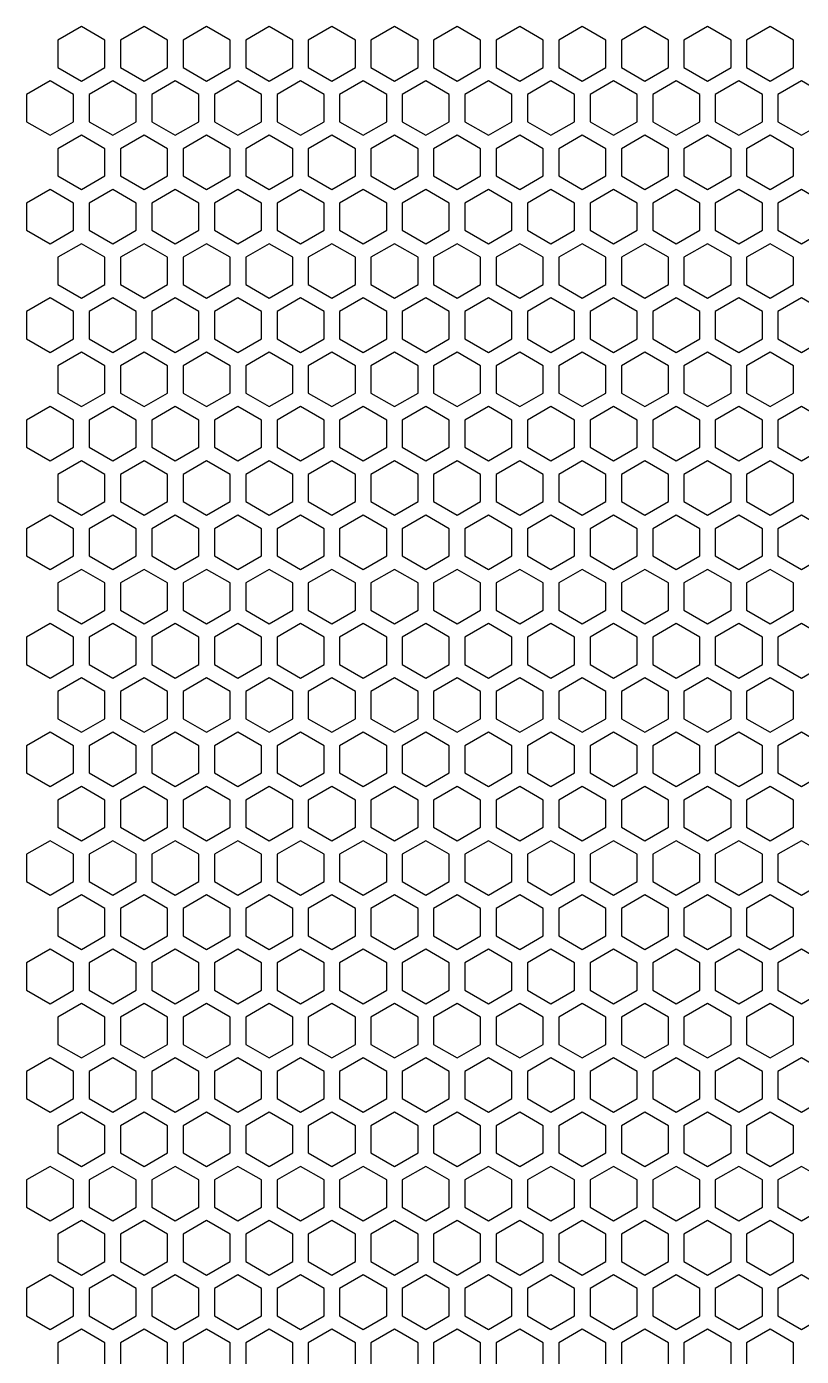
# Model space of a CAD drawing. Header units: millimetres. Extents: x -2 to 201, y -2 to 173.
# Drawn here: x -1.5 to 48.4, y 87.3 to 172.8 of the extents above; entities that cross this region are included whole.
import ezdxf

# ---------------------------------------------------------------- set-up
doc = ezdxf.new("R2010")
doc.units = ezdxf.units.MM
doc.layers.get('0').update_dxf_attribs({"linetype": 'CONTINUOUS'})

msp = doc.modelspace()

# ---------------------------------------------------------------- linework, layer by layer
for points in [[(3.531089, 171.935245), (2.015544, 172.810245), (0.5, 171.935245), (0.5, 170.185245), (2.015544, 169.310245), (3.531089, 170.185245)], [(7.562178, 171.935245), (6.046633, 172.810245), (4.531089, 171.935245), (4.531089, 170.185245), (6.046633, 169.310245), (7.562178, 170.185245)], [(11.593267, 171.935245), (10.077722, 172.810245), (8.562178, 171.935245), (8.562178, 170.185245), (10.077722, 169.310245), (11.593267, 170.185245)], [(15.624356, 171.935245), (14.108811, 172.810245), (12.593267, 171.935245), (12.593267, 170.185245), (14.108811, 169.310245), (15.624356, 170.185245)], [(19.655445, 171.935245), (18.1399, 172.810245), (16.624356, 171.935245), (16.624356, 170.185245), (18.1399, 169.310245), (19.655445, 170.185245)], [(23.686533, 171.935245), (22.170989, 172.810245), (20.655445, 171.935245), (20.655445, 170.185245), (22.170989, 169.310245), (23.686533, 170.185245)], [(27.717622, 171.935245), (26.202078, 172.810245), (24.686533, 171.935245), (24.686533, 170.185245), (26.202078, 169.310245), (27.717622, 170.185245)], [(31.748711, 171.935245), (30.233167, 172.810245), (28.717622, 171.935245), (28.717622, 170.185245), (30.233167, 169.310245), (31.748711, 170.185245)], [(35.7798, 171.935245), (34.264256, 172.810245), (32.748711, 171.935245), (32.748711, 170.185245), (34.264256, 169.310245), (35.7798, 170.185245)], [(39.810889, 171.935245), (38.295345, 172.810245), (36.7798, 171.935245), (36.7798, 170.185245), (38.295345, 169.310245), (39.810889, 170.185245)], [(43.841978, 171.935245), (42.326434, 172.810245), (40.810889, 171.935245), (40.810889, 170.185245), (42.326434, 169.310245), (43.841978, 170.185245)], [(47.873067, 171.935245), (46.357523, 172.810245), (44.841978, 171.935245), (44.841978, 170.185245), (46.357523, 169.310245), (47.873067, 170.185245)], [(1.515544, 168.444219), (0, 169.319219), (-1.515544, 168.444219), (-1.515544, 166.694219), (0, 165.819219), (1.515544, 166.694219)], [(5.546633, 168.444219), (4.031089, 169.319219), (2.515544, 168.444219), (2.515544, 166.694219), (4.031089, 165.819219), (5.546633, 166.694219)], [(9.577722, 168.444219), (8.062178, 169.319219), (6.546633, 168.444219), (6.546633, 166.694219), (8.062178, 165.819219), (9.577722, 166.694219)], [(13.608811, 168.444219), (12.093267, 169.319219), (10.577722, 168.444219), (10.577722, 166.694219), (12.093267, 165.819219), (13.608811, 166.694219)], [(17.6399, 168.444219), (16.124356, 169.319219), (14.608811, 168.444219), (14.608811, 166.694219), (16.124356, 165.819219), (17.6399, 166.694219)], [(21.670989, 168.444219), (20.155445, 169.319219), (18.6399, 168.444219), (18.6399, 166.694219), (20.155445, 165.819219), (21.670989, 166.694219)], [(25.702078, 168.444219), (24.186533, 169.319219), (22.670989, 168.444219), (22.670989, 166.694219), (24.186533, 165.819219), (25.702078, 166.694219)], [(29.733167, 168.444219), (28.217622, 169.319219), (26.702078, 168.444219), (26.702078, 166.694219), (28.217622, 165.819219), (29.733167, 166.694219)], [(33.764256, 168.444219), (32.248711, 169.319219), (30.733167, 168.444219), (30.733167, 166.694219), (32.248711, 165.819219), (33.764256, 166.694219)], [(37.795345, 168.444219), (36.2798, 169.319219), (34.764256, 168.444219), (34.764256, 166.694219), (36.2798, 165.819219), (37.795345, 166.694219)], [(41.826434, 168.444219), (40.310889, 169.319219), (38.795345, 168.444219), (38.795345, 166.694219), (40.310889, 165.819219), (41.826434, 166.694219)], [(45.857523, 168.444219), (44.341978, 169.319219), (42.826434, 168.444219), (42.826434, 166.694219), (44.341978, 165.819219), (45.857523, 166.694219)], [(49.888611, 168.444219), (48.373067, 169.319219), (46.857523, 168.444219), (46.857523, 166.694219), (48.373067, 165.819219), (49.888611, 166.694219)], [(3.531089, 164.953194), (2.015544, 165.828194), (0.5, 164.953194), (0.5, 163.203194), (2.015544, 162.328194), (3.531089, 163.203194)], [(7.562178, 164.953194), (6.046633, 165.828194), (4.531089, 164.953194), (4.531089, 163.203194), (6.046633, 162.328194), (7.562178, 163.203194)], [(11.593267, 164.953194), (10.077722, 165.828194), (8.562178, 164.953194), (8.562178, 163.203194), (10.077722, 162.328194), (11.593267, 163.203194)], [(15.624356, 164.953194), (14.108811, 165.828194), (12.593267, 164.953194), (12.593267, 163.203194), (14.108811, 162.328194), (15.624356, 163.203194)], [(19.655445, 164.953194), (18.1399, 165.828194), (16.624356, 164.953194), (16.624356, 163.203194), (18.1399, 162.328194), (19.655445, 163.203194)], [(23.686533, 164.953194), (22.170989, 165.828194), (20.655445, 164.953194), (20.655445, 163.203194), (22.170989, 162.328194), (23.686533, 163.203194)], [(27.717622, 164.953194), (26.202078, 165.828194), (24.686533, 164.953194), (24.686533, 163.203194), (26.202078, 162.328194), (27.717622, 163.203194)], [(31.748711, 164.953194), (30.233167, 165.828194), (28.717622, 164.953194), (28.717622, 163.203194), (30.233167, 162.328194), (31.748711, 163.203194)], [(35.7798, 164.953194), (34.264256, 165.828194), (32.748711, 164.953194), (32.748711, 163.203194), (34.264256, 162.328194), (35.7798, 163.203194)], [(39.810889, 164.953194), (38.295345, 165.828194), (36.7798, 164.953194), (36.7798, 163.203194), (38.295345, 162.328194), (39.810889, 163.203194)], [(43.841978, 164.953194), (42.326434, 165.828194), (40.810889, 164.953194), (40.810889, 163.203194), (42.326434, 162.328194), (43.841978, 163.203194)], [(47.873067, 164.953194), (46.357523, 165.828194), (44.841978, 164.953194), (44.841978, 163.203194), (46.357523, 162.328194), (47.873067, 163.203194)], [(1.515544, 161.462169), (0, 162.337169), (-1.515544, 161.462169), (-1.515544, 159.712169), (0, 158.837169), (1.515544, 159.712169)], [(5.546633, 161.462169), (4.031089, 162.337169), (2.515544, 161.462169), (2.515544, 159.712169), (4.031089, 158.837169), (5.546633, 159.712169)], [(9.577722, 161.462169), (8.062178, 162.337169), (6.546633, 161.462169), (6.546633, 159.712169), (8.062178, 158.837169), (9.577722, 159.712169)], [(13.608811, 161.462169), (12.093267, 162.337169), (10.577722, 161.462169), (10.577722, 159.712169), (12.093267, 158.837169), (13.608811, 159.712169)], [(17.6399, 161.462169), (16.124356, 162.337169), (14.608811, 161.462169), (14.608811, 159.712169), (16.124356, 158.837169), (17.6399, 159.712169)], [(21.670989, 161.462169), (20.155445, 162.337169), (18.6399, 161.462169), (18.6399, 159.712169), (20.155445, 158.837169), (21.670989, 159.712169)], [(25.702078, 161.462169), (24.186533, 162.337169), (22.670989, 161.462169), (22.670989, 159.712169), (24.186533, 158.837169), (25.702078, 159.712169)], [(29.733167, 161.462169), (28.217622, 162.337169), (26.702078, 161.462169), (26.702078, 159.712169), (28.217622, 158.837169), (29.733167, 159.712169)], [(33.764256, 161.462169), (32.248711, 162.337169), (30.733167, 161.462169), (30.733167, 159.712169), (32.248711, 158.837169), (33.764256, 159.712169)], [(37.795345, 161.462169), (36.2798, 162.337169), (34.764256, 161.462169), (34.764256, 159.712169), (36.2798, 158.837169), (37.795345, 159.712169)], [(41.826434, 161.462169), (40.310889, 162.337169), (38.795345, 161.462169), (38.795345, 159.712169), (40.310889, 158.837169), (41.826434, 159.712169)], [(45.857523, 161.462169), (44.341978, 162.337169), (42.826434, 161.462169), (42.826434, 159.712169), (44.341978, 158.837169), (45.857523, 159.712169)], [(49.888611, 161.462169), (48.373067, 162.337169), (46.857523, 161.462169), (46.857523, 159.712169), (48.373067, 158.837169), (49.888611, 159.712169)], [(3.531089, 157.971143), (2.015544, 158.846143), (0.5, 157.971143), (0.5, 156.221143), (2.015544, 155.346143), (3.531089, 156.221143)], [(7.562178, 157.971143), (6.046633, 158.846143), (4.531089, 157.971143), (4.531089, 156.221143), (6.046633, 155.346143), (7.562178, 156.221143)], [(11.593267, 157.971143), (10.077722, 158.846143), (8.562178, 157.971143), (8.562178, 156.221143), (10.077722, 155.346143), (11.593267, 156.221143)], [(15.624356, 157.971143), (14.108811, 158.846143), (12.593267, 157.971143), (12.593267, 156.221143), (14.108811, 155.346143), (15.624356, 156.221143)], [(19.655445, 157.971143), (18.1399, 158.846143), (16.624356, 157.971143), (16.624356, 156.221143), (18.1399, 155.346143), (19.655445, 156.221143)], [(23.686533, 157.971143), (22.170989, 158.846143), (20.655445, 157.971143), (20.655445, 156.221143), (22.170989, 155.346143), (23.686533, 156.221143)], [(27.717622, 157.971143), (26.202078, 158.846143), (24.686533, 157.971143), (24.686533, 156.221143), (26.202078, 155.346143), (27.717622, 156.221143)], [(31.748711, 157.971143), (30.233167, 158.846143), (28.717622, 157.971143), (28.717622, 156.221143), (30.233167, 155.346143), (31.748711, 156.221143)], [(35.7798, 157.971143), (34.264256, 158.846143), (32.748711, 157.971143), (32.748711, 156.221143), (34.264256, 155.346143), (35.7798, 156.221143)], [(39.810889, 157.971143), (38.295345, 158.846143), (36.7798, 157.971143), (36.7798, 156.221143), (38.295345, 155.346143), (39.810889, 156.221143)], [(43.841978, 157.971143), (42.326434, 158.846143), (40.810889, 157.971143), (40.810889, 156.221143), (42.326434, 155.346143), (43.841978, 156.221143)], [(47.873067, 157.971143), (46.357523, 158.846143), (44.841978, 157.971143), (44.841978, 156.221143), (46.357523, 155.346143), (47.873067, 156.221143)], [(1.515544, 154.480118), (0, 155.355118), (-1.515544, 154.480118), (-1.515544, 152.730118), (0, 151.855118), (1.515544, 152.730118)], [(5.546633, 154.480118), (4.031089, 155.355118), (2.515544, 154.480118), (2.515544, 152.730118), (4.031089, 151.855118), (5.546633, 152.730118)], [(9.577722, 154.480118), (8.062178, 155.355118), (6.546633, 154.480118), (6.546633, 152.730118), (8.062178, 151.855118), (9.577722, 152.730118)], [(13.608811, 154.480118), (12.093267, 155.355118), (10.577722, 154.480118), (10.577722, 152.730118), (12.093267, 151.855118), (13.608811, 152.730118)], [(17.6399, 154.480118), (16.124356, 155.355118), (14.608811, 154.480118), (14.608811, 152.730118), (16.124356, 151.855118), (17.6399, 152.730118)], [(21.670989, 154.480118), (20.155445, 155.355118), (18.6399, 154.480118), (18.6399, 152.730118), (20.155445, 151.855118), (21.670989, 152.730118)], [(25.702078, 154.480118), (24.186533, 155.355118), (22.670989, 154.480118), (22.670989, 152.730118), (24.186533, 151.855118), (25.702078, 152.730118)], [(29.733167, 154.480118), (28.217622, 155.355118), (26.702078, 154.480118), (26.702078, 152.730118), (28.217622, 151.855118), (29.733167, 152.730118)], [(33.764256, 154.480118), (32.248711, 155.355118), (30.733167, 154.480118), (30.733167, 152.730118), (32.248711, 151.855118), (33.764256, 152.730118)], [(37.795345, 154.480118), (36.2798, 155.355118), (34.764256, 154.480118), (34.764256, 152.730118), (36.2798, 151.855118), (37.795345, 152.730118)], [(41.826434, 154.480118), (40.310889, 155.355118), (38.795345, 154.480118), (38.795345, 152.730118), (40.310889, 151.855118), (41.826434, 152.730118)], [(45.857523, 154.480118), (44.341978, 155.355118), (42.826434, 154.480118), (42.826434, 152.730118), (44.341978, 151.855118), (45.857523, 152.730118)], [(49.888611, 154.480118), (48.373067, 155.355118), (46.857523, 154.480118), (46.857523, 152.730118), (48.373067, 151.855118), (49.888611, 152.730118)], [(3.531089, 150.989092), (2.015544, 151.864092), (0.5, 150.989092), (0.5, 149.239092), (2.015544, 148.364092), (3.531089, 149.239092)], [(7.562178, 150.989092), (6.046633, 151.864092), (4.531089, 150.989092), (4.531089, 149.239092), (6.046633, 148.364092), (7.562178, 149.239092)], [(11.593267, 150.989092), (10.077722, 151.864092), (8.562178, 150.989092), (8.562178, 149.239092), (10.077722, 148.364092), (11.593267, 149.239092)], [(15.624356, 150.989092), (14.108811, 151.864092), (12.593267, 150.989092), (12.593267, 149.239092), (14.108811, 148.364092), (15.624356, 149.239092)], [(19.655445, 150.989092), (18.1399, 151.864092), (16.624356, 150.989092), (16.624356, 149.239092), (18.1399, 148.364092), (19.655445, 149.239092)], [(23.686533, 150.989092), (22.170989, 151.864092), (20.655445, 150.989092), (20.655445, 149.239092), (22.170989, 148.364092), (23.686533, 149.239092)], [(27.717622, 150.989092), (26.202078, 151.864092), (24.686533, 150.989092), (24.686533, 149.239092), (26.202078, 148.364092), (27.717622, 149.239092)], [(31.748711, 150.989092), (30.233167, 151.864092), (28.717622, 150.989092), (28.717622, 149.239092), (30.233167, 148.364092), (31.748711, 149.239092)], [(35.7798, 150.989092), (34.264256, 151.864092), (32.748711, 150.989092), (32.748711, 149.239092), (34.264256, 148.364092), (35.7798, 149.239092)], [(39.810889, 150.989092), (38.295345, 151.864092), (36.7798, 150.989092), (36.7798, 149.239092), (38.295345, 148.364092), (39.810889, 149.239092)], [(43.841978, 150.989092), (42.326434, 151.864092), (40.810889, 150.989092), (40.810889, 149.239092), (42.326434, 148.364092), (43.841978, 149.239092)], [(47.873067, 150.989092), (46.357523, 151.864092), (44.841978, 150.989092), (44.841978, 149.239092), (46.357523, 148.364092), (47.873067, 149.239092)], [(1.515544, 147.498067), (0, 148.373067), (-1.515544, 147.498067), (-1.515544, 145.748067), (0, 144.873067), (1.515544, 145.748067)], [(5.546633, 147.498067), (4.031089, 148.373067), (2.515544, 147.498067), (2.515544, 145.748067), (4.031089, 144.873067), (5.546633, 145.748067)], [(9.577722, 147.498067), (8.062178, 148.373067), (6.546633, 147.498067), (6.546633, 145.748067), (8.062178, 144.873067), (9.577722, 145.748067)], [(13.608811, 147.498067), (12.093267, 148.373067), (10.577722, 147.498067), (10.577722, 145.748067), (12.093267, 144.873067), (13.608811, 145.748067)], [(17.6399, 147.498067), (16.124356, 148.373067), (14.608811, 147.498067), (14.608811, 145.748067), (16.124356, 144.873067), (17.6399, 145.748067)], [(21.670989, 147.498067), (20.155445, 148.373067), (18.6399, 147.498067), (18.6399, 145.748067), (20.155445, 144.873067), (21.670989, 145.748067)], [(25.702078, 147.498067), (24.186533, 148.373067), (22.670989, 147.498067), (22.670989, 145.748067), (24.186533, 144.873067), (25.702078, 145.748067)], [(29.733167, 147.498067), (28.217622, 148.373067), (26.702078, 147.498067), (26.702078, 145.748067), (28.217622, 144.873067), (29.733167, 145.748067)], [(33.764256, 147.498067), (32.248711, 148.373067), (30.733167, 147.498067), (30.733167, 145.748067), (32.248711, 144.873067), (33.764256, 145.748067)], [(37.795345, 147.498067), (36.2798, 148.373067), (34.764256, 147.498067), (34.764256, 145.748067), (36.2798, 144.873067), (37.795345, 145.748067)], [(41.826434, 147.498067), (40.310889, 148.373067), (38.795345, 147.498067), (38.795345, 145.748067), (40.310889, 144.873067), (41.826434, 145.748067)], [(45.857523, 147.498067), (44.341978, 148.373067), (42.826434, 147.498067), (42.826434, 145.748067), (44.341978, 144.873067), (45.857523, 145.748067)], [(49.888611, 147.498067), (48.373067, 148.373067), (46.857523, 147.498067), (46.857523, 145.748067), (48.373067, 144.873067), (49.888611, 145.748067)], [(3.531089, 144.007042), (2.015544, 144.882042), (0.5, 144.007042), (0.5, 142.257042), (2.015544, 141.382042), (3.531089, 142.257042)], [(7.562178, 144.007042), (6.046633, 144.882042), (4.531089, 144.007042), (4.531089, 142.257042), (6.046633, 141.382042), (7.562178, 142.257042)], [(11.593267, 144.007042), (10.077722, 144.882042), (8.562178, 144.007042), (8.562178, 142.257042), (10.077722, 141.382042), (11.593267, 142.257042)], [(15.624356, 144.007042), (14.108811, 144.882042), (12.593267, 144.007042), (12.593267, 142.257042), (14.108811, 141.382042), (15.624356, 142.257042)], [(19.655445, 144.007042), (18.1399, 144.882042), (16.624356, 144.007042), (16.624356, 142.257042), (18.1399, 141.382042), (19.655445, 142.257042)], [(23.686533, 144.007042), (22.170989, 144.882042), (20.655445, 144.007042), (20.655445, 142.257042), (22.170989, 141.382042), (23.686533, 142.257042)], [(27.717622, 144.007042), (26.202078, 144.882042), (24.686533, 144.007042), (24.686533, 142.257042), (26.202078, 141.382042), (27.717622, 142.257042)], [(31.748711, 144.007042), (30.233167, 144.882042), (28.717622, 144.007042), (28.717622, 142.257042), (30.233167, 141.382042), (31.748711, 142.257042)], [(35.7798, 144.007042), (34.264256, 144.882042), (32.748711, 144.007042), (32.748711, 142.257042), (34.264256, 141.382042), (35.7798, 142.257042)], [(39.810889, 144.007042), (38.295345, 144.882042), (36.7798, 144.007042), (36.7798, 142.257042), (38.295345, 141.382042), (39.810889, 142.257042)], [(43.841978, 144.007042), (42.326434, 144.882042), (40.810889, 144.007042), (40.810889, 142.257042), (42.326434, 141.382042), (43.841978, 142.257042)], [(47.873067, 144.007042), (46.357523, 144.882042), (44.841978, 144.007042), (44.841978, 142.257042), (46.357523, 141.382042), (47.873067, 142.257042)], [(1.515544, 140.516016), (0, 141.391016), (-1.515544, 140.516016), (-1.515544, 138.766016), (0, 137.891016), (1.515544, 138.766016)], [(5.546633, 140.516016), (4.031089, 141.391016), (2.515544, 140.516016), (2.515544, 138.766016), (4.031089, 137.891016), (5.546633, 138.766016)], [(9.577722, 140.516016), (8.062178, 141.391016), (6.546633, 140.516016), (6.546633, 138.766016), (8.062178, 137.891016), (9.577722, 138.766016)], [(13.608811, 140.516016), (12.093267, 141.391016), (10.577722, 140.516016), (10.577722, 138.766016), (12.093267, 137.891016), (13.608811, 138.766016)], [(17.6399, 140.516016), (16.124356, 141.391016), (14.608811, 140.516016), (14.608811, 138.766016), (16.124356, 137.891016), (17.6399, 138.766016)], [(21.670989, 140.516016), (20.155445, 141.391016), (18.6399, 140.516016), (18.6399, 138.766016), (20.155445, 137.891016), (21.670989, 138.766016)], [(25.702078, 140.516016), (24.186533, 141.391016), (22.670989, 140.516016), (22.670989, 138.766016), (24.186533, 137.891016), (25.702078, 138.766016)], [(29.733167, 140.516016), (28.217622, 141.391016), (26.702078, 140.516016), (26.702078, 138.766016), (28.217622, 137.891016), (29.733167, 138.766016)], [(33.764256, 140.516016), (32.248711, 141.391016), (30.733167, 140.516016), (30.733167, 138.766016), (32.248711, 137.891016), (33.764256, 138.766016)], [(37.795345, 140.516016), (36.2798, 141.391016), (34.764256, 140.516016), (34.764256, 138.766016), (36.2798, 137.891016), (37.795345, 138.766016)], [(41.826434, 140.516016), (40.310889, 141.391016), (38.795345, 140.516016), (38.795345, 138.766016), (40.310889, 137.891016), (41.826434, 138.766016)], [(45.857523, 140.516016), (44.341978, 141.391016), (42.826434, 140.516016), (42.826434, 138.766016), (44.341978, 137.891016), (45.857523, 138.766016)], [(49.888611, 140.516016), (48.373067, 141.391016), (46.857523, 140.516016), (46.857523, 138.766016), (48.373067, 137.891016), (49.888611, 138.766016)], [(3.531089, 137.024991), (2.015544, 137.899991), (0.5, 137.024991), (0.5, 135.274991), (2.015544, 134.399991), (3.531089, 135.274991)], [(7.562178, 137.024991), (6.046633, 137.899991), (4.531089, 137.024991), (4.531089, 135.274991), (6.046633, 134.399991), (7.562178, 135.274991)], [(11.593267, 137.024991), (10.077722, 137.899991), (8.562178, 137.024991), (8.562178, 135.274991), (10.077722, 134.399991), (11.593267, 135.274991)], [(15.624356, 137.024991), (14.108811, 137.899991), (12.593267, 137.024991), (12.593267, 135.274991), (14.108811, 134.399991), (15.624356, 135.274991)], [(19.655445, 137.024991), (18.1399, 137.899991), (16.624356, 137.024991), (16.624356, 135.274991), (18.1399, 134.399991), (19.655445, 135.274991)], [(23.686533, 137.024991), (22.170989, 137.899991), (20.655445, 137.024991), (20.655445, 135.274991), (22.170989, 134.399991), (23.686533, 135.274991)], [(27.717622, 137.024991), (26.202078, 137.899991), (24.686533, 137.024991), (24.686533, 135.274991), (26.202078, 134.399991), (27.717622, 135.274991)], [(31.748711, 137.024991), (30.233167, 137.899991), (28.717622, 137.024991), (28.717622, 135.274991), (30.233167, 134.399991), (31.748711, 135.274991)], [(35.7798, 137.024991), (34.264256, 137.899991), (32.748711, 137.024991), (32.748711, 135.274991), (34.264256, 134.399991), (35.7798, 135.274991)], [(39.810889, 137.024991), (38.295345, 137.899991), (36.7798, 137.024991), (36.7798, 135.274991), (38.295345, 134.399991), (39.810889, 135.274991)], [(43.841978, 137.024991), (42.326434, 137.899991), (40.810889, 137.024991), (40.810889, 135.274991), (42.326434, 134.399991), (43.841978, 135.274991)], [(47.873067, 137.024991), (46.357523, 137.899991), (44.841978, 137.024991), (44.841978, 135.274991), (46.357523, 134.399991), (47.873067, 135.274991)], [(1.515544, 133.533965), (0, 134.408965), (-1.515544, 133.533965), (-1.515544, 131.783965), (0, 130.908965), (1.515544, 131.783965)], [(5.546633, 133.533965), (4.031089, 134.408965), (2.515544, 133.533965), (2.515544, 131.783965), (4.031089, 130.908965), (5.546633, 131.783965)], [(9.577722, 133.533965), (8.062178, 134.408965), (6.546633, 133.533965), (6.546633, 131.783965), (8.062178, 130.908965), (9.577722, 131.783965)], [(13.608811, 133.533965), (12.093267, 134.408965), (10.577722, 133.533965), (10.577722, 131.783965), (12.093267, 130.908965), (13.608811, 131.783965)], [(17.6399, 133.533965), (16.124356, 134.408965), (14.608811, 133.533965), (14.608811, 131.783965), (16.124356, 130.908965), (17.6399, 131.783965)], [(21.670989, 133.533965), (20.155445, 134.408965), (18.6399, 133.533965), (18.6399, 131.783965), (20.155445, 130.908965), (21.670989, 131.783965)], [(25.702078, 133.533965), (24.186533, 134.408965), (22.670989, 133.533965), (22.670989, 131.783965), (24.186533, 130.908965), (25.702078, 131.783965)], [(29.733167, 133.533965), (28.217622, 134.408965), (26.702078, 133.533965), (26.702078, 131.783965), (28.217622, 130.908965), (29.733167, 131.783965)], [(33.764256, 133.533965), (32.248711, 134.408965), (30.733167, 133.533965), (30.733167, 131.783965), (32.248711, 130.908965), (33.764256, 131.783965)], [(37.795345, 133.533965), (36.2798, 134.408965), (34.764256, 133.533965), (34.764256, 131.783965), (36.2798, 130.908965), (37.795345, 131.783965)], [(41.826434, 133.533965), (40.310889, 134.408965), (38.795345, 133.533965), (38.795345, 131.783965), (40.310889, 130.908965), (41.826434, 131.783965)], [(45.857523, 133.533965), (44.341978, 134.408965), (42.826434, 133.533965), (42.826434, 131.783965), (44.341978, 130.908965), (45.857523, 131.783965)], [(49.888611, 133.533965), (48.373067, 134.408965), (46.857523, 133.533965), (46.857523, 131.783965), (48.373067, 130.908965), (49.888611, 131.783965)], [(3.531089, 130.04294), (2.015544, 130.91794), (0.5, 130.04294), (0.5, 128.29294), (2.015544, 127.41794), (3.531089, 128.29294)], [(7.562178, 130.04294), (6.046633, 130.91794), (4.531089, 130.04294), (4.531089, 128.29294), (6.046633, 127.41794), (7.562178, 128.29294)], [(11.593267, 130.04294), (10.077722, 130.91794), (8.562178, 130.04294), (8.562178, 128.29294), (10.077722, 127.41794), (11.593267, 128.29294)], [(15.624356, 130.04294), (14.108811, 130.91794), (12.593267, 130.04294), (12.593267, 128.29294), (14.108811, 127.41794), (15.624356, 128.29294)], [(19.655445, 130.04294), (18.1399, 130.91794), (16.624356, 130.04294), (16.624356, 128.29294), (18.1399, 127.41794), (19.655445, 128.29294)], [(23.686533, 130.04294), (22.170989, 130.91794), (20.655445, 130.04294), (20.655445, 128.29294), (22.170989, 127.41794), (23.686533, 128.29294)], [(27.717622, 130.04294), (26.202078, 130.91794), (24.686533, 130.04294), (24.686533, 128.29294), (26.202078, 127.41794), (27.717622, 128.29294)], [(31.748711, 130.04294), (30.233167, 130.91794), (28.717622, 130.04294), (28.717622, 128.29294), (30.233167, 127.41794), (31.748711, 128.29294)], [(35.7798, 130.04294), (34.264256, 130.91794), (32.748711, 130.04294), (32.748711, 128.29294), (34.264256, 127.41794), (35.7798, 128.29294)], [(39.810889, 130.04294), (38.295345, 130.91794), (36.7798, 130.04294), (36.7798, 128.29294), (38.295345, 127.41794), (39.810889, 128.29294)], [(43.841978, 130.04294), (42.326434, 130.91794), (40.810889, 130.04294), (40.810889, 128.29294), (42.326434, 127.41794), (43.841978, 128.29294)], [(47.873067, 130.04294), (46.357523, 130.91794), (44.841978, 130.04294), (44.841978, 128.29294), (46.357523, 127.41794), (47.873067, 128.29294)], [(1.515544, 126.551915), (0, 127.426915), (-1.515544, 126.551915), (-1.515544, 124.801915), (0, 123.926915), (1.515544, 124.801915)], [(5.546633, 126.551915), (4.031089, 127.426915), (2.515544, 126.551915), (2.515544, 124.801915), (4.031089, 123.926915), (5.546633, 124.801915)], [(9.577722, 126.551915), (8.062178, 127.426915), (6.546633, 126.551915), (6.546633, 124.801915), (8.062178, 123.926915), (9.577722, 124.801915)], [(13.608811, 126.551915), (12.093267, 127.426915), (10.577722, 126.551915), (10.577722, 124.801915), (12.093267, 123.926915), (13.608811, 124.801915)], [(17.6399, 126.551915), (16.124356, 127.426915), (14.608811, 126.551915), (14.608811, 124.801915), (16.124356, 123.926915), (17.6399, 124.801915)], [(21.670989, 126.551915), (20.155445, 127.426915), (18.6399, 126.551915), (18.6399, 124.801915), (20.155445, 123.926915), (21.670989, 124.801915)], [(25.702078, 126.551915), (24.186533, 127.426915), (22.670989, 126.551915), (22.670989, 124.801915), (24.186533, 123.926915), (25.702078, 124.801915)], [(29.733167, 126.551915), (28.217622, 127.426915), (26.702078, 126.551915), (26.702078, 124.801915), (28.217622, 123.926915), (29.733167, 124.801915)], [(33.764256, 126.551915), (32.248711, 127.426915), (30.733167, 126.551915), (30.733167, 124.801915), (32.248711, 123.926915), (33.764256, 124.801915)], [(37.795345, 126.551915), (36.2798, 127.426915), (34.764256, 126.551915), (34.764256, 124.801915), (36.2798, 123.926915), (37.795345, 124.801915)], [(41.826434, 126.551915), (40.310889, 127.426915), (38.795345, 126.551915), (38.795345, 124.801915), (40.310889, 123.926915), (41.826434, 124.801915)], [(45.857523, 126.551915), (44.341978, 127.426915), (42.826434, 126.551915), (42.826434, 124.801915), (44.341978, 123.926915), (45.857523, 124.801915)], [(49.888611, 126.551915), (48.373067, 127.426915), (46.857523, 126.551915), (46.857523, 124.801915), (48.373067, 123.926915), (49.888611, 124.801915)], [(3.531089, 123.060889), (2.015544, 123.935889), (0.5, 123.060889), (0.5, 121.310889), (2.015544, 120.435889), (3.531089, 121.310889)], [(7.562178, 123.060889), (6.046633, 123.935889), (4.531089, 123.060889), (4.531089, 121.310889), (6.046633, 120.435889), (7.562178, 121.310889)], [(11.593267, 123.060889), (10.077722, 123.935889), (8.562178, 123.060889), (8.562178, 121.310889), (10.077722, 120.435889), (11.593267, 121.310889)], [(15.624356, 123.060889), (14.108811, 123.935889), (12.593267, 123.060889), (12.593267, 121.310889), (14.108811, 120.435889), (15.624356, 121.310889)], [(19.655445, 123.060889), (18.1399, 123.935889), (16.624356, 123.060889), (16.624356, 121.310889), (18.1399, 120.435889), (19.655445, 121.310889)], [(23.686533, 123.060889), (22.170989, 123.935889), (20.655445, 123.060889), (20.655445, 121.310889), (22.170989, 120.435889), (23.686533, 121.310889)], [(27.717622, 123.060889), (26.202078, 123.935889), (24.686533, 123.060889), (24.686533, 121.310889), (26.202078, 120.435889), (27.717622, 121.310889)], [(31.748711, 123.060889), (30.233167, 123.935889), (28.717622, 123.060889), (28.717622, 121.310889), (30.233167, 120.435889), (31.748711, 121.310889)], [(35.7798, 123.060889), (34.264256, 123.935889), (32.748711, 123.060889), (32.748711, 121.310889), (34.264256, 120.435889), (35.7798, 121.310889)], [(39.810889, 123.060889), (38.295345, 123.935889), (36.7798, 123.060889), (36.7798, 121.310889), (38.295345, 120.435889), (39.810889, 121.310889)], [(43.841978, 123.060889), (42.326434, 123.935889), (40.810889, 123.060889), (40.810889, 121.310889), (42.326434, 120.435889), (43.841978, 121.310889)], [(47.873067, 123.060889), (46.357523, 123.935889), (44.841978, 123.060889), (44.841978, 121.310889), (46.357523, 120.435889), (47.873067, 121.310889)], [(1.515544, 119.569864), (0, 120.444864), (-1.515544, 119.569864), (-1.515544, 117.819864), (0, 116.944864), (1.515544, 117.819864)], [(5.546633, 119.569864), (4.031089, 120.444864), (2.515544, 119.569864), (2.515544, 117.819864), (4.031089, 116.944864), (5.546633, 117.819864)], [(9.577722, 119.569864), (8.062178, 120.444864), (6.546633, 119.569864), (6.546633, 117.819864), (8.062178, 116.944864), (9.577722, 117.819864)], [(13.608811, 119.569864), (12.093267, 120.444864), (10.577722, 119.569864), (10.577722, 117.819864), (12.093267, 116.944864), (13.608811, 117.819864)], [(17.6399, 119.569864), (16.124356, 120.444864), (14.608811, 119.569864), (14.608811, 117.819864), (16.124356, 116.944864), (17.6399, 117.819864)], [(21.670989, 119.569864), (20.155445, 120.444864), (18.6399, 119.569864), (18.6399, 117.819864), (20.155445, 116.944864), (21.670989, 117.819864)], [(25.702078, 119.569864), (24.186533, 120.444864), (22.670989, 119.569864), (22.670989, 117.819864), (24.186533, 116.944864), (25.702078, 117.819864)], [(29.733167, 119.569864), (28.217622, 120.444864), (26.702078, 119.569864), (26.702078, 117.819864), (28.217622, 116.944864), (29.733167, 117.819864)], [(33.764256, 119.569864), (32.248711, 120.444864), (30.733167, 119.569864), (30.733167, 117.819864), (32.248711, 116.944864), (33.764256, 117.819864)], [(37.795345, 119.569864), (36.2798, 120.444864), (34.764256, 119.569864), (34.764256, 117.819864), (36.2798, 116.944864), (37.795345, 117.819864)], [(41.826434, 119.569864), (40.310889, 120.444864), (38.795345, 119.569864), (38.795345, 117.819864), (40.310889, 116.944864), (41.826434, 117.819864)], [(45.857523, 119.569864), (44.341978, 120.444864), (42.826434, 119.569864), (42.826434, 117.819864), (44.341978, 116.944864), (45.857523, 117.819864)], [(49.888611, 119.569864), (48.373067, 120.444864), (46.857523, 119.569864), (46.857523, 117.819864), (48.373067, 116.944864), (49.888611, 117.819864)], [(3.531089, 116.078838), (2.015544, 116.953838), (0.5, 116.078838), (0.5, 114.328838), (2.015544, 113.453838), (3.531089, 114.328838)], [(7.562178, 116.078838), (6.046633, 116.953838), (4.531089, 116.078838), (4.531089, 114.328838), (6.046633, 113.453838), (7.562178, 114.328838)], [(11.593267, 116.078838), (10.077722, 116.953838), (8.562178, 116.078838), (8.562178, 114.328838), (10.077722, 113.453838), (11.593267, 114.328838)], [(15.624356, 116.078838), (14.108811, 116.953838), (12.593267, 116.078838), (12.593267, 114.328838), (14.108811, 113.453838), (15.624356, 114.328838)], [(19.655445, 116.078838), (18.1399, 116.953838), (16.624356, 116.078838), (16.624356, 114.328838), (18.1399, 113.453838), (19.655445, 114.328838)], [(23.686533, 116.078838), (22.170989, 116.953838), (20.655445, 116.078838), (20.655445, 114.328838), (22.170989, 113.453838), (23.686533, 114.328838)], [(27.717622, 116.078838), (26.202078, 116.953838), (24.686533, 116.078838), (24.686533, 114.328838), (26.202078, 113.453838), (27.717622, 114.328838)], [(31.748711, 116.078838), (30.233167, 116.953838), (28.717622, 116.078838), (28.717622, 114.328838), (30.233167, 113.453838), (31.748711, 114.328838)], [(35.7798, 116.078838), (34.264256, 116.953838), (32.748711, 116.078838), (32.748711, 114.328838), (34.264256, 113.453838), (35.7798, 114.328838)], [(39.810889, 116.078838), (38.295345, 116.953838), (36.7798, 116.078838), (36.7798, 114.328838), (38.295345, 113.453838), (39.810889, 114.328838)], [(43.841978, 116.078838), (42.326434, 116.953838), (40.810889, 116.078838), (40.810889, 114.328838), (42.326434, 113.453838), (43.841978, 114.328838)], [(47.873067, 116.078838), (46.357523, 116.953838), (44.841978, 116.078838), (44.841978, 114.328838), (46.357523, 113.453838), (47.873067, 114.328838)], [(1.515544, 112.587813), (0, 113.462813), (-1.515544, 112.587813), (-1.515544, 110.837813), (0, 109.962813), (1.515544, 110.837813)], [(5.546633, 112.587813), (4.031089, 113.462813), (2.515544, 112.587813), (2.515544, 110.837813), (4.031089, 109.962813), (5.546633, 110.837813)], [(9.577722, 112.587813), (8.062178, 113.462813), (6.546633, 112.587813), (6.546633, 110.837813), (8.062178, 109.962813), (9.577722, 110.837813)], [(13.608811, 112.587813), (12.093267, 113.462813), (10.577722, 112.587813), (10.577722, 110.837813), (12.093267, 109.962813), (13.608811, 110.837813)], [(17.6399, 112.587813), (16.124356, 113.462813), (14.608811, 112.587813), (14.608811, 110.837813), (16.124356, 109.962813), (17.6399, 110.837813)], [(21.670989, 112.587813), (20.155445, 113.462813), (18.6399, 112.587813), (18.6399, 110.837813), (20.155445, 109.962813), (21.670989, 110.837813)], [(25.702078, 112.587813), (24.186533, 113.462813), (22.670989, 112.587813), (22.670989, 110.837813), (24.186533, 109.962813), (25.702078, 110.837813)], [(29.733167, 112.587813), (28.217622, 113.462813), (26.702078, 112.587813), (26.702078, 110.837813), (28.217622, 109.962813), (29.733167, 110.837813)], [(33.764256, 112.587813), (32.248711, 113.462813), (30.733167, 112.587813), (30.733167, 110.837813), (32.248711, 109.962813), (33.764256, 110.837813)], [(37.795345, 112.587813), (36.2798, 113.462813), (34.764256, 112.587813), (34.764256, 110.837813), (36.2798, 109.962813), (37.795345, 110.837813)], [(41.826434, 112.587813), (40.310889, 113.462813), (38.795345, 112.587813), (38.795345, 110.837813), (40.310889, 109.962813), (41.826434, 110.837813)], [(45.857523, 112.587813), (44.341978, 113.462813), (42.826434, 112.587813), (42.826434, 110.837813), (44.341978, 109.962813), (45.857523, 110.837813)], [(49.888611, 112.587813), (48.373067, 113.462813), (46.857523, 112.587813), (46.857523, 110.837813), (48.373067, 109.962813), (49.888611, 110.837813)], [(3.531089, 109.096788), (2.015544, 109.971788), (0.5, 109.096788), (0.5, 107.346788), (2.015544, 106.471788), (3.531089, 107.346788)], [(7.562178, 109.096788), (6.046633, 109.971788), (4.531089, 109.096788), (4.531089, 107.346788), (6.046633, 106.471788), (7.562178, 107.346788)], [(11.593267, 109.096788), (10.077722, 109.971788), (8.562178, 109.096788), (8.562178, 107.346788), (10.077722, 106.471788), (11.593267, 107.346788)], [(15.624356, 109.096788), (14.108811, 109.971788), (12.593267, 109.096788), (12.593267, 107.346788), (14.108811, 106.471788), (15.624356, 107.346788)], [(19.655445, 109.096788), (18.1399, 109.971788), (16.624356, 109.096788), (16.624356, 107.346788), (18.1399, 106.471788), (19.655445, 107.346788)], [(23.686533, 109.096788), (22.170989, 109.971788), (20.655445, 109.096788), (20.655445, 107.346788), (22.170989, 106.471788), (23.686533, 107.346788)], [(27.717622, 109.096788), (26.202078, 109.971788), (24.686533, 109.096788), (24.686533, 107.346788), (26.202078, 106.471788), (27.717622, 107.346788)], [(31.748711, 109.096788), (30.233167, 109.971788), (28.717622, 109.096788), (28.717622, 107.346788), (30.233167, 106.471788), (31.748711, 107.346788)], [(35.7798, 109.096788), (34.264256, 109.971788), (32.748711, 109.096788), (32.748711, 107.346788), (34.264256, 106.471788), (35.7798, 107.346788)], [(39.810889, 109.096788), (38.295345, 109.971788), (36.7798, 109.096788), (36.7798, 107.346788), (38.295345, 106.471788), (39.810889, 107.346788)], [(43.841978, 109.096788), (42.326434, 109.971788), (40.810889, 109.096788), (40.810889, 107.346788), (42.326434, 106.471788), (43.841978, 107.346788)], [(47.873067, 109.096788), (46.357523, 109.971788), (44.841978, 109.096788), (44.841978, 107.346788), (46.357523, 106.471788), (47.873067, 107.346788)], [(1.515544, 105.605762), (0, 106.480762), (-1.515544, 105.605762), (-1.515544, 103.855762), (0, 102.980762), (1.515544, 103.855762)], [(5.546633, 105.605762), (4.031089, 106.480762), (2.515544, 105.605762), (2.515544, 103.855762), (4.031089, 102.980762), (5.546633, 103.855762)], [(9.577722, 105.605762), (8.062178, 106.480762), (6.546633, 105.605762), (6.546633, 103.855762), (8.062178, 102.980762), (9.577722, 103.855762)], [(13.608811, 105.605762), (12.093267, 106.480762), (10.577722, 105.605762), (10.577722, 103.855762), (12.093267, 102.980762), (13.608811, 103.855762)], [(17.6399, 105.605762), (16.124356, 106.480762), (14.608811, 105.605762), (14.608811, 103.855762), (16.124356, 102.980762), (17.6399, 103.855762)], [(21.670989, 105.605762), (20.155445, 106.480762), (18.6399, 105.605762), (18.6399, 103.855762), (20.155445, 102.980762), (21.670989, 103.855762)], [(25.702078, 105.605762), (24.186533, 106.480762), (22.670989, 105.605762), (22.670989, 103.855762), (24.186533, 102.980762), (25.702078, 103.855762)], [(29.733167, 105.605762), (28.217622, 106.480762), (26.702078, 105.605762), (26.702078, 103.855762), (28.217622, 102.980762), (29.733167, 103.855762)], [(33.764256, 105.605762), (32.248711, 106.480762), (30.733167, 105.605762), (30.733167, 103.855762), (32.248711, 102.980762), (33.764256, 103.855762)], [(37.795345, 105.605762), (36.2798, 106.480762), (34.764256, 105.605762), (34.764256, 103.855762), (36.2798, 102.980762), (37.795345, 103.855762)], [(41.826434, 105.605762), (40.310889, 106.480762), (38.795345, 105.605762), (38.795345, 103.855762), (40.310889, 102.980762), (41.826434, 103.855762)], [(45.857523, 105.605762), (44.341978, 106.480762), (42.826434, 105.605762), (42.826434, 103.855762), (44.341978, 102.980762), (45.857523, 103.855762)], [(49.888611, 105.605762), (48.373067, 106.480762), (46.857523, 105.605762), (46.857523, 103.855762), (48.373067, 102.980762), (49.888611, 103.855762)], [(3.531089, 102.114737), (2.015544, 102.989737), (0.5, 102.114737), (0.5, 100.364737), (2.015544, 99.489737), (3.531089, 100.364737)], [(7.562178, 102.114737), (6.046633, 102.989737), (4.531089, 102.114737), (4.531089, 100.364737), (6.046633, 99.489737), (7.562178, 100.364737)], [(11.593267, 102.114737), (10.077722, 102.989737), (8.562178, 102.114737), (8.562178, 100.364737), (10.077722, 99.489737), (11.593267, 100.364737)], [(15.624356, 102.114737), (14.108811, 102.989737), (12.593267, 102.114737), (12.593267, 100.364737), (14.108811, 99.489737), (15.624356, 100.364737)], [(19.655445, 102.114737), (18.1399, 102.989737), (16.624356, 102.114737), (16.624356, 100.364737), (18.1399, 99.489737), (19.655445, 100.364737)], [(23.686533, 102.114737), (22.170989, 102.989737), (20.655445, 102.114737), (20.655445, 100.364737), (22.170989, 99.489737), (23.686533, 100.364737)], [(27.717622, 102.114737), (26.202078, 102.989737), (24.686533, 102.114737), (24.686533, 100.364737), (26.202078, 99.489737), (27.717622, 100.364737)], [(31.748711, 102.114737), (30.233167, 102.989737), (28.717622, 102.114737), (28.717622, 100.364737), (30.233167, 99.489737), (31.748711, 100.364737)], [(35.7798, 102.114737), (34.264256, 102.989737), (32.748711, 102.114737), (32.748711, 100.364737), (34.264256, 99.489737), (35.7798, 100.364737)], [(39.810889, 102.114737), (38.295345, 102.989737), (36.7798, 102.114737), (36.7798, 100.364737), (38.295345, 99.489737), (39.810889, 100.364737)], [(43.841978, 102.114737), (42.326434, 102.989737), (40.810889, 102.114737), (40.810889, 100.364737), (42.326434, 99.489737), (43.841978, 100.364737)], [(47.873067, 102.114737), (46.357523, 102.989737), (44.841978, 102.114737), (44.841978, 100.364737), (46.357523, 99.489737), (47.873067, 100.364737)], [(1.515544, 98.623711), (0, 99.498711), (-1.515544, 98.623711), (-1.515544, 96.873711), (0, 95.998711), (1.515544, 96.873711)], [(5.546633, 98.623711), (4.031089, 99.498711), (2.515544, 98.623711), (2.515544, 96.873711), (4.031089, 95.998711), (5.546633, 96.873711)], [(9.577722, 98.623711), (8.062178, 99.498711), (6.546633, 98.623711), (6.546633, 96.873711), (8.062178, 95.998711), (9.577722, 96.873711)], [(13.608811, 98.623711), (12.093267, 99.498711), (10.577722, 98.623711), (10.577722, 96.873711), (12.093267, 95.998711), (13.608811, 96.873711)], [(17.6399, 98.623711), (16.124356, 99.498711), (14.608811, 98.623711), (14.608811, 96.873711), (16.124356, 95.998711), (17.6399, 96.873711)], [(21.670989, 98.623711), (20.155445, 99.498711), (18.6399, 98.623711), (18.6399, 96.873711), (20.155445, 95.998711), (21.670989, 96.873711)], [(25.702078, 98.623711), (24.186533, 99.498711), (22.670989, 98.623711), (22.670989, 96.873711), (24.186533, 95.998711), (25.702078, 96.873711)], [(29.733167, 98.623711), (28.217622, 99.498711), (26.702078, 98.623711), (26.702078, 96.873711), (28.217622, 95.998711), (29.733167, 96.873711)], [(33.764256, 98.623711), (32.248711, 99.498711), (30.733167, 98.623711), (30.733167, 96.873711), (32.248711, 95.998711), (33.764256, 96.873711)], [(37.795345, 98.623711), (36.2798, 99.498711), (34.764256, 98.623711), (34.764256, 96.873711), (36.2798, 95.998711), (37.795345, 96.873711)], [(41.826434, 98.623711), (40.310889, 99.498711), (38.795345, 98.623711), (38.795345, 96.873711), (40.310889, 95.998711), (41.826434, 96.873711)], [(45.857523, 98.623711), (44.341978, 99.498711), (42.826434, 98.623711), (42.826434, 96.873711), (44.341978, 95.998711), (45.857523, 96.873711)], [(49.888611, 98.623711), (48.373067, 99.498711), (46.857523, 98.623711), (46.857523, 96.873711), (48.373067, 95.998711), (49.888611, 96.873711)], [(3.531089, 95.132686), (2.015544, 96.007686), (0.5, 95.132686), (0.5, 93.382686), (2.015544, 92.507686), (3.531089, 93.382686)], [(7.562178, 95.132686), (6.046633, 96.007686), (4.531089, 95.132686), (4.531089, 93.382686), (6.046633, 92.507686), (7.562178, 93.382686)], [(11.593267, 95.132686), (10.077722, 96.007686), (8.562178, 95.132686), (8.562178, 93.382686), (10.077722, 92.507686), (11.593267, 93.382686)], [(15.624356, 95.132686), (14.108811, 96.007686), (12.593267, 95.132686), (12.593267, 93.382686), (14.108811, 92.507686), (15.624356, 93.382686)], [(19.655445, 95.132686), (18.1399, 96.007686), (16.624356, 95.132686), (16.624356, 93.382686), (18.1399, 92.507686), (19.655445, 93.382686)], [(23.686533, 95.132686), (22.170989, 96.007686), (20.655445, 95.132686), (20.655445, 93.382686), (22.170989, 92.507686), (23.686533, 93.382686)], [(27.717622, 95.132686), (26.202078, 96.007686), (24.686533, 95.132686), (24.686533, 93.382686), (26.202078, 92.507686), (27.717622, 93.382686)], [(31.748711, 95.132686), (30.233167, 96.007686), (28.717622, 95.132686), (28.717622, 93.382686), (30.233167, 92.507686), (31.748711, 93.382686)], [(35.7798, 95.132686), (34.264256, 96.007686), (32.748711, 95.132686), (32.748711, 93.382686), (34.264256, 92.507686), (35.7798, 93.382686)], [(39.810889, 95.132686), (38.295345, 96.007686), (36.7798, 95.132686), (36.7798, 93.382686), (38.295345, 92.507686), (39.810889, 93.382686)], [(43.841978, 95.132686), (42.326434, 96.007686), (40.810889, 95.132686), (40.810889, 93.382686), (42.326434, 92.507686), (43.841978, 93.382686)], [(47.873067, 95.132686), (46.357523, 96.007686), (44.841978, 95.132686), (44.841978, 93.382686), (46.357523, 92.507686), (47.873067, 93.382686)], [(1.515544, 91.64166), (0, 92.51666), (-1.515544, 91.64166), (-1.515544, 89.89166), (0, 89.01666), (1.515544, 89.89166)], [(5.546633, 91.64166), (4.031089, 92.51666), (2.515544, 91.64166), (2.515544, 89.89166), (4.031089, 89.01666), (5.546633, 89.89166)], [(9.577722, 91.64166), (8.062178, 92.51666), (6.546633, 91.64166), (6.546633, 89.89166), (8.062178, 89.01666), (9.577722, 89.89166)], [(13.608811, 91.64166), (12.093267, 92.51666), (10.577722, 91.64166), (10.577722, 89.89166), (12.093267, 89.01666), (13.608811, 89.89166)], [(17.6399, 91.64166), (16.124356, 92.51666), (14.608811, 91.64166), (14.608811, 89.89166), (16.124356, 89.01666), (17.6399, 89.89166)], [(21.670989, 91.64166), (20.155445, 92.51666), (18.6399, 91.64166), (18.6399, 89.89166), (20.155445, 89.01666), (21.670989, 89.89166)], [(25.702078, 91.64166), (24.186533, 92.51666), (22.670989, 91.64166), (22.670989, 89.89166), (24.186533, 89.01666), (25.702078, 89.89166)], [(29.733167, 91.64166), (28.217622, 92.51666), (26.702078, 91.64166), (26.702078, 89.89166), (28.217622, 89.01666), (29.733167, 89.89166)], [(33.764256, 91.64166), (32.248711, 92.51666), (30.733167, 91.64166), (30.733167, 89.89166), (32.248711, 89.01666), (33.764256, 89.89166)], [(37.795345, 91.64166), (36.2798, 92.51666), (34.764256, 91.64166), (34.764256, 89.89166), (36.2798, 89.01666), (37.795345, 89.89166)], [(41.826434, 91.64166), (40.310889, 92.51666), (38.795345, 91.64166), (38.795345, 89.89166), (40.310889, 89.01666), (41.826434, 89.89166)], [(45.857523, 91.64166), (44.341978, 92.51666), (42.826434, 91.64166), (42.826434, 89.89166), (44.341978, 89.01666), (45.857523, 89.89166)], [(49.888611, 91.64166), (48.373067, 92.51666), (46.857523, 91.64166), (46.857523, 89.89166), (48.373067, 89.01666), (49.888611, 89.89166)], [(3.531089, 88.150635), (2.015544, 89.025635), (0.5, 88.150635), (0.5, 86.400635), (2.015544, 85.525635), (3.531089, 86.400635)], [(7.562178, 88.150635), (6.046633, 89.025635), (4.531089, 88.150635), (4.531089, 86.400635), (6.046633, 85.525635), (7.562178, 86.400635)], [(11.593267, 88.150635), (10.077722, 89.025635), (8.562178, 88.150635), (8.562178, 86.400635), (10.077722, 85.525635), (11.593267, 86.400635)], [(15.624356, 88.150635), (14.108811, 89.025635), (12.593267, 88.150635), (12.593267, 86.400635), (14.108811, 85.525635), (15.624356, 86.400635)], [(19.655445, 88.150635), (18.1399, 89.025635), (16.624356, 88.150635), (16.624356, 86.400635), (18.1399, 85.525635), (19.655445, 86.400635)], [(23.686533, 88.150635), (22.170989, 89.025635), (20.655445, 88.150635), (20.655445, 86.400635), (22.170989, 85.525635), (23.686533, 86.400635)], [(27.717622, 88.150635), (26.202078, 89.025635), (24.686533, 88.150635), (24.686533, 86.400635), (26.202078, 85.525635), (27.717622, 86.400635)], [(31.748711, 88.150635), (30.233167, 89.025635), (28.717622, 88.150635), (28.717622, 86.400635), (30.233167, 85.525635), (31.748711, 86.400635)], [(35.7798, 88.150635), (34.264256, 89.025635), (32.748711, 88.150635), (32.748711, 86.400635), (34.264256, 85.525635), (35.7798, 86.400635)], [(39.810889, 88.150635), (38.295345, 89.025635), (36.7798, 88.150635), (36.7798, 86.400635), (38.295345, 85.525635), (39.810889, 86.400635)], [(43.841978, 88.150635), (42.326434, 89.025635), (40.810889, 88.150635), (40.810889, 86.400635), (42.326434, 85.525635), (43.841978, 86.400635)], [(47.873067, 88.150635), (46.357523, 89.025635), (44.841978, 88.150635), (44.841978, 86.400635), (46.357523, 85.525635), (47.873067, 86.400635)]]:
    msp.add_lwpolyline(points, close=True)

doc.saveas('drawing.dxf')
